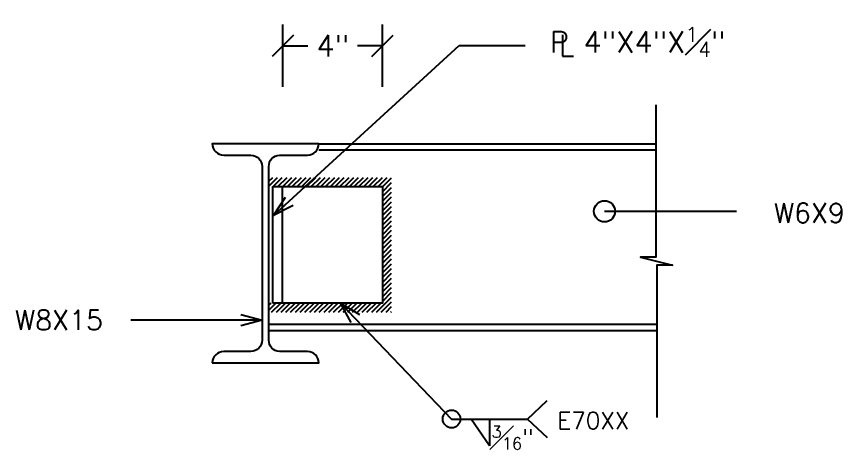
# Model space of a CAD drawing. Header units: metres. Extents: x -44 to 358, y -286 to 66.
# Drawn here: x 144.916 to 145.693, y 15.422 to 15.83 of the extents above; entities that cross this region are included whole.
import ezdxf

# ---------------------------------------------------------------- set-up
doc = ezdxf.new("R2010")
doc.units = ezdxf.units.M
doc.header["$LTSCALE"] = 0.3
doc.header["$PDMODE"] = 3
for name, color, linetype in [('ACERO', 5, 'Continuous'), ('BP', 3, 'Continuous'), ('DIMTEXTO', 4, 'Continuous'), ('HATCH MUROS', 8, 'Continuous'), ('Vigas Perfil', 1, 'Continuous')]:
    doc.layers.add(name, color=color, linetype=linetype)
doc.styles.add('SMPLEX', font='simplex.shx')
doc.dimstyles.new('D-10', dxfattribs={"dimscale": 0.1, "dimtxt": 0.2, "dimasz": 0.2, "dimexe": 0.2, "dimexo": 0.2, "dimgap": 0.1, "dimtad": 0, "dimtih": 1, "dimtoh": 1, "dimzin": 0, "dimdsep": 46, "dimtxsty": 'SMPLEX', "dimblk1": 'OBLIQUE', "dimblk2": 'OBLIQUE', "dimsah": 1, "dimcen": 0.2, "dimclrd": 4, "dimclre": 4, "dimclrt": 4, "dimadec": 0, "dimazin": 0, "dimtfac": 1, "dimtmove": 0, "dimatfit": 3, "dimldrblk": 'OPEN30', "dimfxl": 0.6, "dimfxlon": 1, "dimtolj": 1, "dimtzin": 0, "dimarcsym": 0})
doc.dimstyles.new('DIM-10', dxfattribs={"dimscale": 0.1, "dimtxt": 0.2, "dimasz": 0.2, "dimexe": 0.2, "dimexo": 0.2, "dimgap": 0.1, "dimtad": 0, "dimtih": 1, "dimtoh": 1, "dimzin": 0, "dimdsep": 46, "dimtxsty": 'SMPLEX', "dimblk": 'OBLIQUE', "dimcen": 0.2, "dimclrd": 4, "dimclre": 4, "dimclrt": 4, "dimadec": 0, "dimazin": 0, "dimtfac": 1, "dimtmove": 0, "dimatfit": 3, "dimldrblk": 'OPEN30', "dimfxl": 0.5, "dimfxlon": 1, "dimtolj": 1, "dimtzin": 0, "dimarcsym": 0})

# ---------------------------------------------------------------- blocks, each defined once
blk = doc.blocks.new('_OBLIQUE')
at = {"color": 0, "linetype": 'ByBlock'}
blk.add_line((-0.5, -0.5), (0.5, 0.5), dxfattribs=at)
blk = doc.blocks.new('*D367')
at = {"layer": 'DEFPOINTS', "color": 0, "transparency": 16777216}
for p in [(145.16691, 15.80239), (145.16691, 15.7437), (145.26068, 15.7437)]:
    blk.add_point(p, dxfattribs=at)
at = {"layer": 'DIMTEXTO', "color": 4, "lineweight": -2, "transparency": 16777216}
for p, q in [((145.16691, 15.7637), (145.16691, 15.82239)), ((145.26068, 15.7637), (145.26068, 15.82239)), ((145.16691, 15.80239), (145.19046, 15.80239)), ((145.26068, 15.80239), (145.23713, 15.80239))]:
    blk.add_line(p, q, dxfattribs=at)
at = {"layer": 'DIMTEXTO', "color": 4, "lineweight": -2, "transparency": 16777216, "xscale": 0.02, "yscale": 0.02, "zscale": 0.02, "rotation": 180}
blk.add_blockref('_OBLIQUE', (145.16691, 15.80239), dxfattribs=at)
at = {"layer": 'DIMTEXTO', "color": 4, "lineweight": -2, "transparency": 16777216, "xscale": 0.02, "yscale": 0.02, "zscale": 0.02}
blk.add_blockref('_OBLIQUE', (145.26068, 15.80239), dxfattribs=at)
at = {"layer": 'DIMTEXTO', "color": 4, "transparency": 16777216, "insert": (145.2138, 15.80239), "char_height": 0.02, "attachment_point": 5, "style": 'SMPLEX'}
blk.add_mtext('\\A1;4"', dxfattribs=at)
blk = doc.blocks.new('_Open30')
at = {"color": 0, "lineweight": -2}
for p, q in [((-1, 0.268), (0, 0)), ((0, 0), (-1, -0.268)), ((0, 0), (-1, 0))]:
    blk.add_line(p, q, dxfattribs=at)

msp = doc.modelspace()

# ---------------------------------------------------------------- hatches: boundary and pattern name
at = {"layer": 'HATCH MUROS', "lineweight": -3}
h = msp.add_hatch(dxfattribs=at)
h.set_pattern_fill('ANSI31', color=256, scale=0.001)
h.set_pattern_definition([(45, (-1201.853113, -371.8321835), (-0.00224506403, 0.00224506403), [])])
h.paths.add_polyline_path([(145.2692765, 15.6783513), (145.1537665, 15.6783513), (145.1537665, 15.6697572), (145.2606824, 15.6697572), (145.260682, 15.5601102), (145.1537661, 15.5601102), (145.1537661, 15.5515162), (145.2692761, 15.5515162)])

# ---------------------------------------------------------------- linework, layer by layer
at = {"layer": 'ACERO', "color": 2}
for p, q in [((145.1575566, 15.5601102), (145.1575566, 15.6697572)), ((145.1661503, 15.6697572), (145.1661503, 15.5601102))]:
    msp.add_line(p, q, dxfattribs=at)
msp.add_lwpolyline([(145.1575566, 15.6697572), (145.2606822, 15.6697572), (145.2606822, 15.5601102), (145.1575566, 15.5601102)], dxfattribs=at)
at = {"layer": 'BP'}
msp.add_lwpolyline([(145.5183285, 15.7466215), (145.5183285, 15.6033743), (145.5038124, 15.6033743), (145.5337519, 15.5956511), (145.5192357, 15.5956511), (145.5192357, 15.4522374)], dxfattribs=at)
msp.add_lwpolyline([(145.5183285, 15.7466215), (145.5183285, 15.6033743), (145.5038124, 15.6033743), (145.5337519, 15.5956511), (145.5192357, 15.5956511), (145.5192357, 15.4522374)], dxfattribs=at)
at = {"layer": 'DIMTEXTO'}
for p, q in [((145.3972426, 15.4509572), (145.4157359, 15.4684022)), ((145.3615446, 15.4257717), (145.3441694, 15.4509572)), ((145.3615446, 15.4509572), (145.3615446, 15.4257717)), ((145.3972426, 15.4509572), (145.4157359, 15.4335122))]:
    msp.add_line(p, q, dxfattribs=at)
msp.add_circle((145.3258465, 15.4509572), 0.0083499, dxfattribs=at)
at = {"layer": 'Vigas Perfil'}
for p, q in [((145.2007411, 15.7101856), (145.5183285, 15.7101856)), ((145.2007411, 15.7045178), (145.5183285, 15.7045178)), ((145.1537661, 15.5403408), (145.5192357, 15.5403408)), ((145.1537661, 15.5343527), (145.5192357, 15.5343527))]:
    msp.add_line(p, q, dxfattribs=at)
msp.add_lwpolyline([(145.1004411, 15.5037467), (145.1004411, 15.5037467), (145.2007411, 15.5037467), (145.2007411, 15.5037467, 0.41421356), (145.1899716, 15.5145162), (145.1637105, 15.5145162, -0.43036978), (145.1537661, 15.5252856), (145.1537661, 15.6886467, -0.43036978), (145.1637105, 15.6994162), (145.1899716, 15.6994162, 0.41421356), (145.2007411, 15.7101856), (145.2007411, 15.7101856), (145.1004411, 15.7101856), (145.1004411, 15.7101856, 0.41421356), (145.1112105, 15.6994162), (145.1366466, 15.6994162, -0.41421356), (145.1474161, 15.6886467), (145.1474161, 15.5252856, -0.41421356), (145.1366466, 15.5145162), (145.1112105, 15.5145162, 0.41421356)], format="xyb", close=True, dxfattribs=at)

# ---------------------------------------------------------------- texts
at = {"layer": 'DIMTEXTO', "color": 4, "insert": (145.4183105, 15.805921), "char_height": 0.02, "attachment_point": 4, "style": 'SMPLEX', "bg_fill": 2}
msp.add_mtext('\\A1;P 4"X4"X{\\H0.7x;\\S1#4;}"', dxfattribs=at)
at = {"layer": 'DIMTEXTO', "color": 4, "char_height": 0.01861428, "attachment_point": 4, "style": 'SMPLEX'}
for s, insert in [('\\A1;W6X9', (145.6292461, 15.6448803)), ('\\A1;W8X15', (144.9143892, 15.5441054))]:
    msp.add_mtext(s, dxfattribs=dict(at, insert=insert))
at = {"layer": 'DIMTEXTO', "color": 4, "linetype": 'Continuous', "lineweight": 0, "char_height": 0.016, "attachment_point": 4, "style": 'SMPLEX'}
for s, insert in [('\\A1;E70XX', (145.4254804, 15.4495441)), ('\\A1;{\\H0.7x;\\S3#16;}" ', (145.3634457, 15.4334506))]:
    msp.add_mtext(s, dxfattribs=dict(at, insert=insert))

# ---------------------------------------------------------------- dimensions: what is measured, and where the dimension line sits
at = {"layer": 'DIMTEXTO'}
dim = msp.add_linear_dim(base=(145.1669131, 15.802387), p1=(145.2606822, 15.7436987), p2=(145.1669131, 15.7436987), text='4"', dimstyle='D-10', dxfattribs=at)
dim.commit()
dim.dimension.update_dxf_attribs({"geometry": '*D367', "text_midpoint": (145.2137977, 15.802387)})

# ---------------------------------------------------------------- leaders
at = {"layer": 'DIMTEXTO', "lineweight": -3}
msp.add_leader([(145.1581924, 15.6424306), (145.3329997, 15.8026267), (145.3949775, 15.8026267)], dimstyle='DIM-10', override={"dimgap": 0.1, "dimtad": 0}, dxfattribs=at)
at = {"layer": 'DIMTEXTO'}
for points in [[(145.2212196, 15.5601102), (145.3258465, 15.4509572), (145.3972426, 15.4509572)], [(145.1474161, 15.5440834), (145.0238146, 15.5440834)]]:
    msp.add_leader(points, dimstyle='DIM-10', dxfattribs=at)
at = {"layer": 'HATCH MUROS'}
msp.add_leader([(145.4698439, 15.6465126), (145.5940498, 15.6465126)], dimstyle='D-10', override={"dimldrblk": 'DotBlank'}, dxfattribs=at)

# ---------------------------------------------------------------- next in the draw order: texts
at = {"layer": 'DIMTEXTO', "color": 4, "insert": (145.4269767, 15.8026691), "char_height": 0.02, "attachment_point": 4, "style": 'SMPLEX'}
msp.add_mtext('\\A1;L', dxfattribs=at)

doc.saveas('drawing.dxf')
